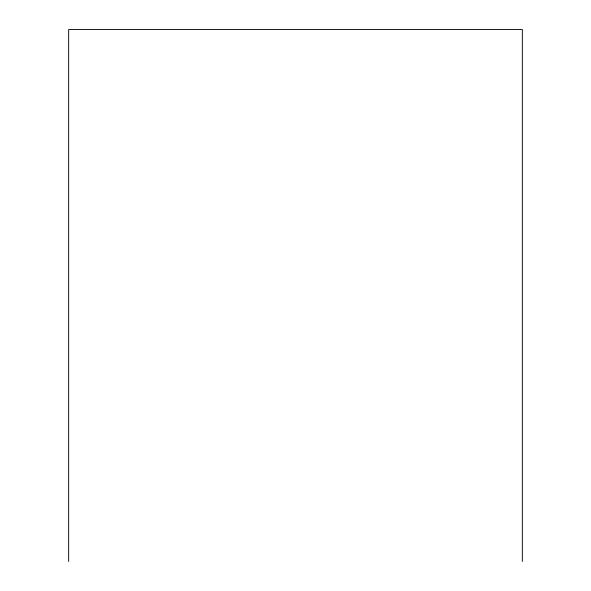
<?xml version="1.0" encoding="UTF-8"?>
<svg xmlns="http://www.w3.org/2000/svg" width="591" height="591" viewBox="0 0 591 591"><rect width="100%" height="100%" fill="white"/><g stroke="black" fill="none" stroke-linecap="round" stroke-linejoin="round"><path stroke-width="0.89" d="M522.341 561.45L522.341 29.55L68.659 29.55L68.659 561.45"/></g></svg>
